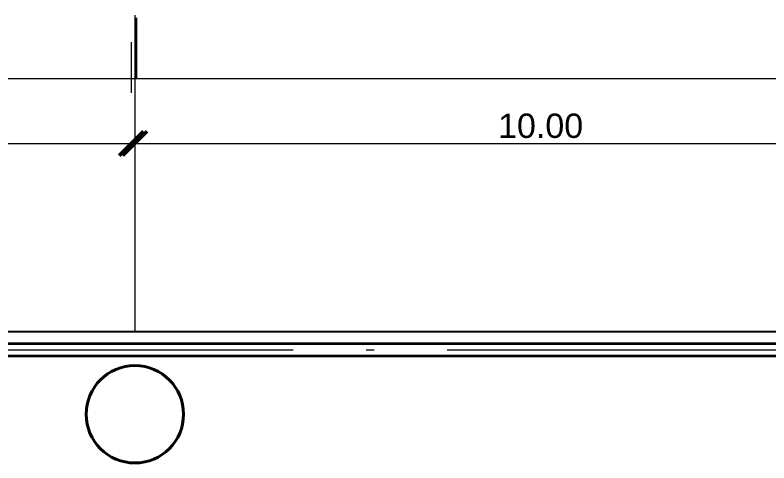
# Model space of a CAD drawing. Header units: inches. Extents: x 13 to 261, y -112 to -47.
# Drawn here: x 217.91 to 227.2, y -53.45 to -47.92 of the extents above; entities that cross this region are included whole.
import ezdxf

# ---------------------------------------------------------------- set-up
doc = ezdxf.new("R2010")
doc.units = ezdxf.units.IN
doc.header["$MEASUREMENT"] = 0
doc.linetypes.add('ACAD_ISO04W100', pattern=[30, 24, -3, 0, -3])
for name, color, linetype, lineweight in [('COLUMNAS', 20, 'Continuous', 40), ('COTAS', 192, 'Continuous', 13), ('EJES', 1, 'ACAD_ISO04W100', 13), ('MUROS', 5, 'Continuous', 35), ('TERRENO', 8, 'Continuous', 25), ('TEXTOS', 124, 'Continuous', 30)]:
    doc.layers.add(name, color=color, linetype=linetype, lineweight=lineweight)
doc.styles.add('COTAS', font='ARIALUNI.TTF', dxfattribs={"height": 0.3})

# ---------------------------------------------------------------- blocks, each defined once
blk = doc.blocks.new('_ArchTick')
at = {"color": 0, "linetype": 'ByBlock', "const_width": 0.15}
blk.add_lwpolyline([(-0.5, -0.5), (0.5, 0.5)], dxfattribs=at)

msp = doc.modelspace()

# ---------------------------------------------------------------- linework, layer by layer
at = {"layer": 'COLUMNAS'}
msp.add_circle((219.3902, -52.848), 0.6, dxfattribs=at)
at = {"layer": 'COTAS', "color": 1}
for p, q in [((219.3479, -48.8831), (219.3479, -48.2581)), ((219.3902, -48.55), (219.3902, -50.7581)), ((259.1652, -48.7123), (159.6152, -48.7123)), ((209.3479, -49.5081), (219.3479, -49.5081)), ((219.3902, -49.5081), (229.3902, -49.5081))]:
    msp.add_line(p, q, dxfattribs=at)
at = {"layer": 'EJES', "color": 1, "ltscale": 0.3}
msp.add_line((219.3902, -47.925), (219.3902, -51.8268), dxfattribs=at)
at = {"layer": 'EJES', "ltscale": 0.3}
msp.add_line((159.5402, -52.0518), (259.2402, -52.0518), dxfattribs=at)
at = {"layer": 'MUROS'}
for p, q in [((199.0854, -51.9768), (259.2402, -51.9768)), ((199.2354, -52.1268), (253.1692, -52.1268))]:
    msp.add_line(p, q, dxfattribs=at)
at = {"layer": 'TERRENO'}
msp.add_line((159.3902, -51.8268), (259.3902, -51.8268), dxfattribs=at)
at = {"layer": 'TEXTOS', "color": 1}
msp.add_line((219.4049, -47.9578), (219.4049, -48.7123), dxfattribs=at)

# ---------------------------------------------------------------- block references
at = {"layer": 'COTAS', "color": 1, "xscale": 0.3, "yscale": 0.3, "zscale": 0.3}
msp.add_blockref('_ArchTick', (219.3479, -49.5081), dxfattribs=at)
at = {"layer": 'COTAS', "color": 1, "xscale": 0.3, "yscale": 0.3, "zscale": 0.3, "rotation": 180}
msp.add_blockref('_ArchTick', (219.3902, -49.5081), dxfattribs=at)

# ---------------------------------------------------------------- texts
at = {"layer": 'COTAS', "color": 1, "insert": (224.3902, -49.2923), "char_height": 0.3, "attachment_point": 5, "style": 'COTAS'}
msp.add_mtext('10.00', dxfattribs=at)

doc.saveas('drawing.dxf')
